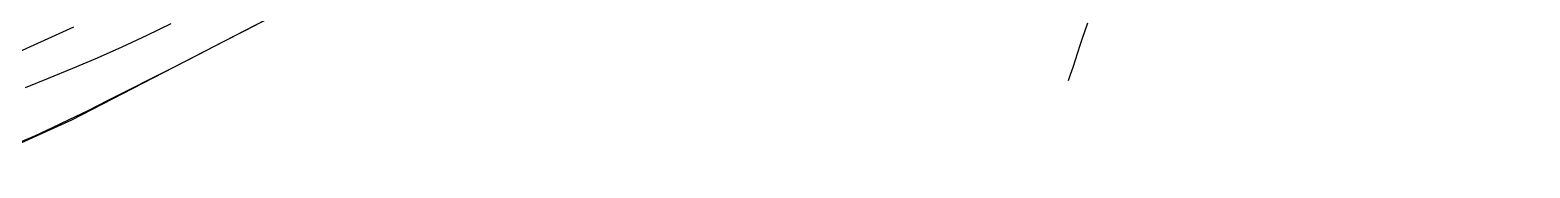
# Model space of a CAD drawing. Header units: metres. Extents: x -2219 to 517, y -3078 to 398.
# Drawn here: x 255.1 to 318.6, y 273.7 to 279.6 of the extents above; entities that cross this region are included whole.
import ezdxf

# ---------------------------------------------------------------- set-up
doc = ezdxf.new("R2010")
doc.units = ezdxf.units.M
doc.layers.add('TERRAIN_CONTOUR_1M', color=3, linetype='Continuous')
doc.layers.add('TERRAIN_CONTOUR_5M_SUPPLEMENT', color=4, linetype='Continuous')

msp = doc.modelspace()

# ---------------------------------------------------------------- linework, layer by layer
at = {"layer": 'TERRAIN_CONTOUR_1M'}
for points in [[(252.365, 273.736, 17), (256.893, 275.78, 17), (265.523, 280.259, 17), (272.359, 283.734, 17), (279.022, 286.818, 17), (282.091, 287.36, 17), (285.159, 287.068, 17), (290.491, 285.962, 17), (293.288, 284.481, 17), (293.873, 285.482, 17), (294.647, 288.888, 17), (295.903, 291, 17), (297.646, 293.877, 17), (300.165, 296.925, 17), (301.908, 298.83, 17), (305.799, 300.855, 17), (310.994, 303.782, 17), (313.953, 306.334, 17), (318.834, 308.985, 17)], [(254.684, 274.831, 17), (255.349, 275.122, 17), (256.045, 275.443, 17), (256.784, 275.796, 17), (257.576, 276.186, 17), (258.429, 276.611, 17), (259.334, 277.068, 17), (260.28, 277.55, 17), (261.256, 278.049, 17), (262.25, 278.56, 17), (263.25, 279.075, 17), (264.245, 279.588, 17), (265.224, 280.092, 17)], [(254.932, 277.159, 16), (255.906, 277.55, 16), (256.926, 277.972, 16), (257.972, 278.419, 16), (259.026, 278.887, 16), (260.07, 279.371, 16), (261.089, 279.869, 16)], [(299.043, 277.457, 21), (299.13, 277.708, 21), (299.238, 278.021, 21), (299.343, 278.333, 21), (299.446, 278.642, 21), (299.544, 278.947, 21), (299.643, 279.255, 21), (299.746, 279.571, 21), (299.861, 279.903, 21)]]:
    msp.add_polyline3d(points, dxfattribs=at)
at = {"layer": 'TERRAIN_CONTOUR_5M_SUPPLEMENT'}
msp.add_polyline3d([(254.304, 278.519, 15), (255.146, 278.895, 15), (256.042, 279.298, 15), (256.973, 279.724, 15)], dxfattribs=at)

doc.saveas('drawing.dxf')
